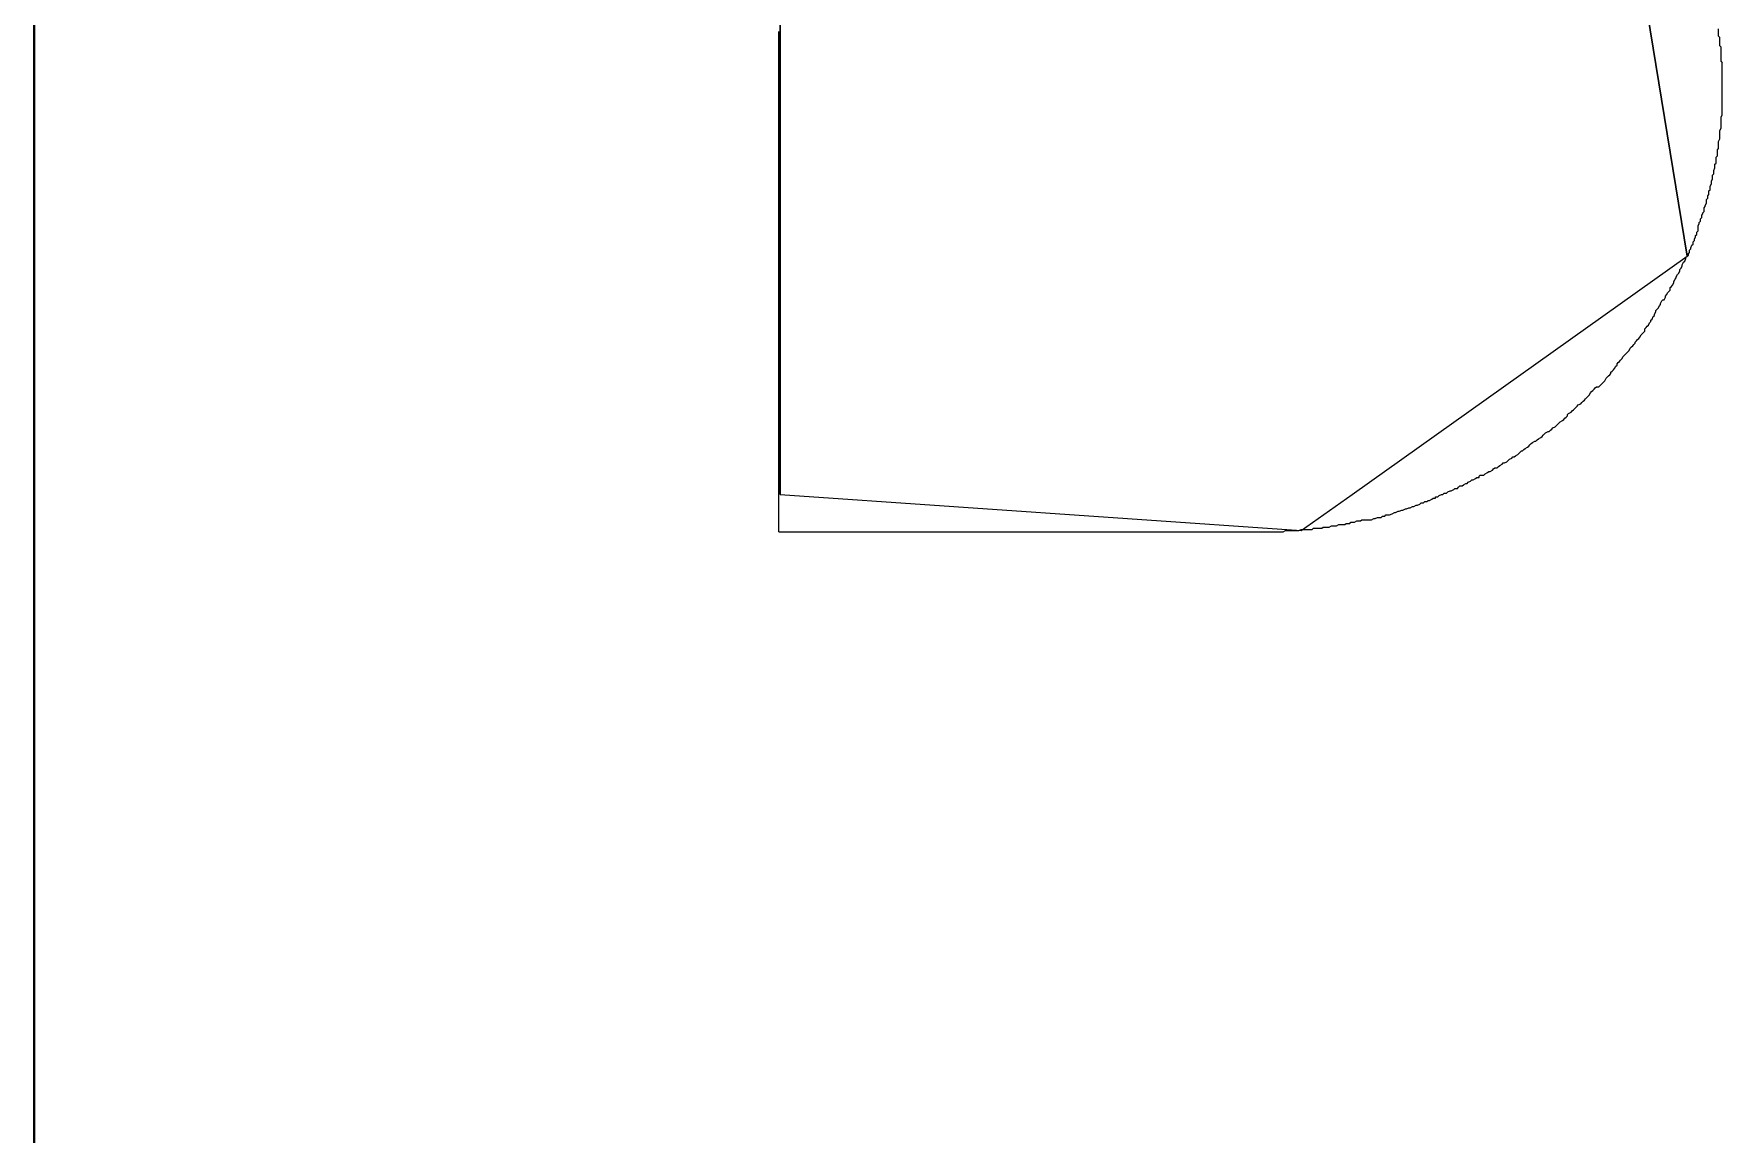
# Model space of a CAD drawing. Extents: x -69.4 to 29.6, y -21.9 to 37.7.
# Drawn here: x -60.624 to -59.228, y 24.378 to 25.288 of the extents above; entities that cross this region are included whole.
import ezdxf

# ---------------------------------------------------------------- set-up
doc = ezdxf.new("R2010")
doc.units = 0
doc.layers.add('gto', color=5, linetype='CONTINUOUS')

msp = doc.modelspace()

# ---------------------------------------------------------------- linework, layer by layer
at = {"layer": 'gto', "color": 5}
for points in [[(-60.623121, 24.284049), (-60.623121, 24.414049), (-60.623121, 24.693049), (-60.623121, 24.87705), (-60.623121, 24.90705), (-60.623121, 25.21305), (-60.623121, 25.541051), (-60.623121, 25.608051), (-60.623121, 25.776052), (-60.622121, 25.921052), (-60.622121, 25.935052), (-60.598121, 26.022052), (-60.344121, 26.181052), (-60.314121, 26.200052), (-59.725119, 26.200052), (-59.417119, 26.181052)], [(-59.81212, 25.608051), (-60.00712, 25.541051), (-60.00712, 25.21305), (-60.00712, 24.90705), (-59.576119, 24.87705), (-59.534119, 24.90705), (-59.257119, 25.10405), (-59.311119, 25.435051), (-59.318119, 25.472051), (-59.485119, 25.587051), (-59.81212, 25.608051)], [(-60.623121, 25.21305), (-60.623121, 25.541051)], [(-60.00712, 25.21305), (-60.00712, 25.541051)], [(-59.311119, 25.435051), (-59.257119, 25.10405)], [(-60.624121, 24.342049), (-60.624121, 24.388049), (-60.624121, 24.435049), (-60.624121, 24.481049), (-60.624121, 24.526049), (-60.624121, 24.572049), (-60.624121, 24.618049), (-60.624121, 24.664049), (-60.624121, 24.708049), (-60.624121, 24.75305), (-60.624121, 24.79805), (-60.624121, 24.84305), (-60.624121, 24.88605), (-60.624121, 24.93005), (-60.624121, 24.97305), (-60.624121, 25.01605), (-60.624121, 25.05805), (-60.624121, 25.10005), (-60.624121, 25.14005), (-60.624121, 25.18105), (-60.624121, 25.22105), (-60.624121, 25.260051), (-60.624121, 25.298051)], [(-60.00812, 25.279051), (-60.00812, 25.290051)], [(-59.231118, 25.286051), (-59.231118, 25.288051), (-59.231118, 25.289051), (-59.231118, 25.291051), (-59.231118, 25.292051)], [(-59.231118, 25.286051), (-59.230118, 25.285051)], [(-59.230118, 25.278051), (-59.230118, 25.280051), (-59.230118, 25.281051), (-59.230118, 25.283051), (-59.230118, 25.284051), (-59.230118, 25.285051)], [(-60.00812, 25.268051), (-60.00812, 25.279051)], [(-60.00812, 25.256051), (-60.00812, 25.268051)], [(-59.230118, 25.278051), (-59.229118, 25.277051)], [(-59.229118, 25.265051), (-59.229118, 25.267051), (-59.229118, 25.268051), (-59.229118, 25.270051), (-59.229118, 25.271051), (-59.229118, 25.273051), (-59.229118, 25.274051), (-59.229118, 25.275051), (-59.229118, 25.277051)], [(-60.00812, 25.24605), (-60.00812, 25.256051)], [(-59.257119, 25.10405), (-59.256119, 25.10505), (-59.256119, 25.10605), (-59.255119, 25.10705), (-59.255119, 25.10905), (-59.254119, 25.11005), (-59.254119, 25.11105), (-59.253119, 25.11305), (-59.252119, 25.11405), (-59.252119, 25.11605), (-59.251119, 25.11705), (-59.251119, 25.11805), (-59.250119, 25.12005), (-59.250119, 25.12105), (-59.249118, 25.12205), (-59.249118, 25.12405), (-59.248118, 25.12505), (-59.248118, 25.12705), (-59.248118, 25.12805), (-59.248118, 25.12905), (-59.247118, 25.13105), (-59.247118, 25.13205), (-59.246118, 25.13305), (-59.246118, 25.13505), (-59.245118, 25.13605), (-59.245118, 25.13805), (-59.244118, 25.13905), (-59.244118, 25.14005), (-59.243118, 25.14105), (-59.243118, 25.14205), (-59.243118, 25.14405), (-59.242118, 25.14505), (-59.242118, 25.14605), (-59.241118, 25.14805), (-59.241118, 25.14905), (-59.241118, 25.15105), (-59.240118, 25.15205), (-59.240118, 25.15405), (-59.239118, 25.15505), (-59.239118, 25.15605), (-59.239118, 25.15805), (-59.238118, 25.15905), (-59.238118, 25.16105), (-59.238118, 25.16205), (-59.237118, 25.16405), (-59.237118, 25.16505), (-59.237118, 25.16605), (-59.236118, 25.16805), (-59.236118, 25.16905), (-59.236118, 25.17105), (-59.235118, 25.17205), (-59.235118, 25.17405), (-59.235118, 25.17505), (-59.234118, 25.17705), (-59.234118, 25.17705), (-59.234118, 25.17805), (-59.234118, 25.18005), (-59.233118, 25.18105), (-59.233118, 25.18305), (-59.233118, 25.18405), (-59.233118, 25.18605), (-59.232118, 25.18705), (-59.232118, 25.18905), (-59.232118, 25.19005), (-59.232118, 25.19205), (-59.231118, 25.19305), (-59.231118, 25.19505), (-59.231118, 25.19605), (-59.231118, 25.19805), (-59.231118, 25.19905), (-59.230118, 25.20105), (-59.230118, 25.20205), (-59.230118, 25.20405), (-59.230118, 25.20505), (-59.230118, 25.20705), (-59.230118, 25.20805), (-59.229118, 25.21005), (-59.229118, 25.21105), (-59.229118, 25.21305), (-59.229118, 25.21305), (-59.229118, 25.21505), (-59.229118, 25.21605), (-59.229118, 25.21805), (-59.229118, 25.21905), (-59.228118, 25.22105), (-59.228118, 25.22205), (-59.228118, 25.22405), (-59.228118, 25.22505), (-59.228118, 25.22705), (-59.228118, 25.22805), (-59.228118, 25.23005), (-59.228118, 25.23105), (-59.228118, 25.23305), (-59.228118, 25.23405), (-59.228118, 25.23605), (-59.228118, 25.23705), (-59.228118, 25.23905), (-59.228118, 25.24105), (-59.228118, 25.24205), (-59.228118, 25.24405), (-59.228118, 25.24505), (-59.228118, 25.24705), (-59.228118, 25.24805), (-59.228118, 25.250051), (-59.228118, 25.250051), (-59.228118, 25.252051), (-59.228118, 25.253051), (-59.228118, 25.255051), (-59.228118, 25.256051), (-59.228118, 25.258051), (-59.228118, 25.259051), (-59.228118, 25.261051), (-59.228118, 25.262051), (-59.228118, 25.264051)], [(-59.229118, 25.265051), (-59.228118, 25.264051)], [(-60.00812, 25.23505), (-60.00812, 25.24605)], [(-60.00812, 25.22305), (-60.00812, 25.23505)], [(-60.623121, 24.90705), (-60.623121, 25.21305)], [(-60.00812, 25.21305), (-60.00812, 25.22305)], [(-60.00812, 25.20105), (-60.00812, 25.21305)], [(-60.00712, 24.90705), (-60.00712, 25.21305)], [(-60.00812, 25.19005), (-60.00812, 25.20105)], [(-60.00812, 25.17905), (-60.00812, 25.19005)], [(-60.00812, 25.16805), (-60.00812, 25.17905)], [(-60.00812, 25.15705), (-60.00812, 25.16805)], [(-60.00812, 25.14605), (-60.00812, 25.15705)], [(-60.00812, 25.13605), (-60.00812, 25.14605)], [(-60.00812, 25.12505), (-60.00812, 25.13605)], [(-60.00812, 25.11405), (-60.00812, 25.12505)], [(-60.00812, 25.10405), (-60.00812, 25.11405)], [(-60.00812, 25.09405), (-60.00812, 25.10405)], [(-60.00812, 24.87605), (-60.00712, 24.87605), (-60.00612, 24.87605), (-60.00412, 24.87605), (-60.00312, 24.87605), (-60.00212, 24.87605), (-60.00012, 24.87605), (-59.99812, 24.87605), (-59.99612, 24.87605), (-59.99312, 24.87605), (-59.99112, 24.87605), (-59.98812, 24.87605), (-59.98512, 24.87605), (-59.98212, 24.87605), (-59.97912, 24.87605), (-59.97512, 24.87605), (-59.97312, 24.87605), (-59.96912, 24.87605), (-59.96512, 24.87605), (-59.96112, 24.87605), (-59.95712, 24.87605), (-59.95212, 24.87605), (-59.94812, 24.87605), (-59.94312, 24.87605), (-59.93912, 24.87605), (-59.93512, 24.87605), (-59.93012, 24.87605), (-59.92512, 24.87605), (-59.92012, 24.87605), (-59.91412, 24.87605), (-59.90912, 24.87605), (-59.90412, 24.87605), (-59.89912, 24.87605), (-59.89412, 24.87605), (-59.88812, 24.87605), (-59.88212, 24.87605), (-59.87712, 24.87605), (-59.87112, 24.87605), (-59.86512, 24.87605), (-59.86012, 24.87605), (-59.85412, 24.87605), (-59.84812, 24.87605), (-59.84212, 24.87605), (-59.83612, 24.87605), (-59.83012, 24.87605), (-59.82512, 24.87605), (-59.81912, 24.87605), (-59.81312, 24.87605), (-59.80612, 24.87605), (-59.80012, 24.87605), (-59.79412, 24.87605), (-59.78912, 24.87605), (-59.78312, 24.87605), (-59.77712, 24.87605), (-59.77112, 24.87605), (-59.76512, 24.87605), (-59.75912, 24.87605), (-59.75412, 24.87605), (-59.749119, 24.87605), (-59.743119, 24.87605), (-59.737119, 24.87605), (-59.731119, 24.87605), (-59.726119, 24.87605), (-59.720119, 24.87605), (-59.716119, 24.87605), (-59.710119, 24.87605), (-59.705119, 24.87605), (-59.700119, 24.87605), (-59.695119, 24.87605), (-59.690119, 24.87605), (-59.685119, 24.87605), (-59.681119, 24.87605), (-59.677119, 24.87605), (-59.672119, 24.87605), (-59.668119, 24.87605), (-59.664119, 24.87605), (-59.660119, 24.87605), (-59.656119, 24.87605), (-59.652119, 24.87605), (-59.648119, 24.87605), (-59.646119, 24.87605), (-59.642119, 24.87605), (-59.639119, 24.87605), (-59.636119, 24.87605), (-59.634119, 24.87605), (-59.631119, 24.87605), (-59.628119, 24.87605), (-59.626119, 24.87605), (-59.624119, 24.87605), (-59.622119, 24.87605), (-59.621119, 24.87605), (-59.619119, 24.87605), (-59.618119, 24.87605), (-59.617119, 24.87605), (-59.616119, 24.87605), (-59.615119, 24.87605), (-59.613119, 24.87605), (-59.612119, 24.87605), (-59.611119, 24.87605), (-59.609119, 24.87605), (-59.608119, 24.87605), (-59.606119, 24.87605), (-59.604119, 24.87605), (-59.603119, 24.87605), (-59.601119, 24.87605), (-59.599119, 24.87605), (-59.598119, 24.87605), (-59.596119, 24.87605), (-59.594119, 24.87605), (-59.593119, 24.87605), (-59.591119, 24.87605), (-59.589119, 24.87705), (-59.588119, 24.87705), (-59.586119, 24.87705), (-59.584119, 24.87705), (-59.583119, 24.87705), (-59.581119, 24.87705), (-59.579119, 24.87705), (-59.578119, 24.87705), (-59.576119, 24.87805), (-59.575119, 24.87805), (-59.574119, 24.87805), (-59.572119, 24.87805), (-59.571119, 24.87805), (-59.569119, 24.87805), (-59.567119, 24.87805), (-59.566119, 24.87905), (-59.564119, 24.87905), (-59.563119, 24.87905), (-59.561119, 24.87905), (-59.559119, 24.87905), (-59.558119, 24.88005), (-59.556119, 24.88005), (-59.555119, 24.88005), (-59.553119, 24.88005), (-59.551119, 24.88105), (-59.550119, 24.88105), (-59.548119, 24.88105), (-59.547119, 24.88105), (-59.545119, 24.88205), (-59.543119, 24.88205), (-59.542119, 24.88205), (-59.540119, 24.88205), (-59.539119, 24.88305), (-59.538119, 24.88305), (-59.536119, 24.88305), (-59.535119, 24.88405), (-59.533119, 24.88405), (-59.532119, 24.88405), (-59.530119, 24.88505), (-59.529119, 24.88505), (-59.527119, 24.88505), (-59.526119, 24.88605), (-59.524119, 24.88605), (-59.522119, 24.88605), (-59.521119, 24.88605), (-59.519119, 24.88605), (-59.518119, 24.88605), (-59.516119, 24.88705), (-59.515119, 24.88705), (-59.513119, 24.88805), (-59.512119, 24.88805), (-59.510119, 24.88805), (-59.509119, 24.88905), (-59.507119, 24.88905), (-59.506119, 24.89005), (-59.504119, 24.89005), (-59.503119, 24.89005), (-59.501119, 24.89105), (-59.501119, 24.89105), (-59.499119, 24.89205), (-59.498119, 24.89205), (-59.496119, 24.89305), (-59.495119, 24.89305), (-59.493119, 24.89405), (-59.492119, 24.89405), (-59.490119, 24.89505), (-59.489119, 24.89505), (-59.487119, 24.89605), (-59.486119, 24.89605), (-59.484119, 24.89705), (-59.483119, 24.89705), (-59.481119, 24.89805), (-59.480119, 24.89805), (-59.478119, 24.89905), (-59.477119, 24.90005), (-59.475119, 24.90005), (-59.474119, 24.90105), (-59.472119, 24.90105), (-59.471119, 24.90205), (-59.470119, 24.90205), (-59.468119, 24.90305), (-59.467119, 24.90405), (-59.465119, 24.90405), (-59.465119, 24.90505), (-59.463119, 24.90505), (-59.462119, 24.90605), (-59.460119, 24.90705), (-59.459119, 24.90705), (-59.458119, 24.90805), (-59.456119, 24.90805), (-59.455119, 24.90905), (-59.453119, 24.91005), (-59.452119, 24.91005), (-59.450119, 24.91105), (-59.449119, 24.91205), (-59.447119, 24.91205), (-59.446119, 24.91305), (-59.445119, 24.91405), (-59.443119, 24.91405), (-59.442119, 24.91505), (-59.440119, 24.91605), (-59.439119, 24.91605), (-59.438119, 24.91705), (-59.436119, 24.91805), (-59.435119, 24.91905), (-59.434119, 24.91905), (-59.432119, 24.92005), (-59.431119, 24.92105), (-59.429119, 24.92105), (-59.429119, 24.92205), (-59.428119, 24.92305), (-59.426119, 24.92305), (-59.425119, 24.92305), (-59.424119, 24.92405), (-59.422119, 24.92505), (-59.421119, 24.92605), (-59.420119, 24.92605), (-59.418119, 24.92705), (-59.417119, 24.92805), (-59.416119, 24.92905), (-59.414119, 24.92905), (-59.413119, 24.93005), (-59.412119, 24.93105), (-59.410119, 24.93205), (-59.409119, 24.93305), (-59.408119, 24.93305), (-59.406119, 24.93405), (-59.405119, 24.93505), (-59.404119, 24.93605), (-59.402119, 24.93705), (-59.401119, 24.93805), (-59.400119, 24.93805), (-59.399119, 24.93905), (-59.397119, 24.94005), (-59.396119, 24.94105), (-59.395119, 24.94205), (-59.394119, 24.94305), (-59.393119, 24.94305), (-59.392119, 24.94405), (-59.391119, 24.94505), (-59.389119, 24.94605), (-59.388119, 24.94705), (-59.387119, 24.94805), (-59.386119, 24.94905), (-59.385119, 24.95005), (-59.383119, 24.95105), (-59.382119, 24.95105), (-59.381119, 24.95205), (-59.380119, 24.95305), (-59.378119, 24.95405), (-59.377119, 24.95505), (-59.376119, 24.95605), (-59.375119, 24.95705), (-59.374119, 24.95805), (-59.372119, 24.95905), (-59.371119, 24.95905), (-59.370119, 24.96005), (-59.369119, 24.96105), (-59.368119, 24.96205), (-59.366119, 24.96305), (-59.365119, 24.96405), (-59.364119, 24.96505), (-59.363119, 24.96605), (-59.362119, 24.96705), (-59.360119, 24.96805), (-59.359119, 24.96905), (-59.358119, 24.97005), (-59.357119, 24.97105), (-59.356119, 24.97205), (-59.356119, 24.97305), (-59.355119, 24.97405), (-59.353119, 24.97505), (-59.352119, 24.97605), (-59.351119, 24.97705), (-59.350119, 24.97805), (-59.349119, 24.97905), (-59.348119, 24.98005), (-59.347119, 24.98105), (-59.345119, 24.98205), (-59.344119, 24.98305), (-59.343119, 24.98405), (-59.342119, 24.98505), (-59.341119, 24.98605), (-59.340119, 24.98705), (-59.339119, 24.98805), (-59.338119, 24.98905), (-59.337119, 24.99105), (-59.336119, 24.99205), (-59.335119, 24.99305), (-59.334119, 24.99405), (-59.333119, 24.99505), (-59.332119, 24.99605), (-59.330119, 24.99605), (-59.329119, 24.99705), (-59.328119, 24.99805), (-59.327119, 24.99905), (-59.326119, 25.00005), (-59.325119, 25.00105), (-59.324119, 25.00305), (-59.323119, 25.00405), (-59.322119, 25.00505), (-59.321119, 25.00605), (-59.320119, 25.00705), (-59.320119, 25.00805), (-59.319119, 25.00905), (-59.318119, 25.01005), (-59.317119, 25.01105), (-59.316119, 25.01305), (-59.315119, 25.01405), (-59.315119, 25.01505), (-59.314119, 25.01605), (-59.313119, 25.01705), (-59.312119, 25.01805), (-59.311119, 25.01905), (-59.310119, 25.02105), (-59.309119, 25.02205), (-59.308119, 25.02305), (-59.307119, 25.02405), (-59.306119, 25.02505), (-59.305119, 25.02605), (-59.304119, 25.02805), (-59.303119, 25.02905), (-59.302119, 25.03005), (-59.301119, 25.03105), (-59.300119, 25.03205), (-59.300119, 25.03305), (-59.299119, 25.03405), (-59.298119, 25.03505), (-59.297119, 25.03605), (-59.296119, 25.03705), (-59.295119, 25.03905), (-59.294119, 25.04005), (-59.293119, 25.04105), (-59.292119, 25.04205), (-59.292119, 25.04405), (-59.291119, 25.04505), (-59.290119, 25.04605), (-59.289119, 25.04705), (-59.288119, 25.04905), (-59.287119, 25.05005), (-59.287119, 25.05105), (-59.286119, 25.05205), (-59.285119, 25.05405), (-59.284119, 25.05505), (-59.284119, 25.05605), (-59.283119, 25.05805), (-59.283119, 25.05905), (-59.282119, 25.06005), (-59.281119, 25.06105), (-59.280119, 25.06305), (-59.279119, 25.06405), (-59.279119, 25.06505), (-59.278119, 25.06705), (-59.277119, 25.06805), (-59.276119, 25.06805), (-59.275119, 25.07005), (-59.275119, 25.07105), (-59.274119, 25.07205), (-59.273119, 25.07405), (-59.272119, 25.07505), (-59.271119, 25.07605), (-59.271119, 25.07805), (-59.270119, 25.07905), (-59.269119, 25.08005), (-59.268119, 25.08205), (-59.268119, 25.08305), (-59.267119, 25.08505), (-59.266119, 25.08605), (-59.266119, 25.08705), (-59.265119, 25.08905), (-59.264119, 25.09005), (-59.263119, 25.09205), (-59.263119, 25.09305), (-59.262119, 25.09405), (-59.261119, 25.09605), (-59.261119, 25.09705), (-59.260119, 25.09905), (-59.259119, 25.10005), (-59.258119, 25.10205), (-59.258119, 25.10305), (-59.257119, 25.10405)], [(-59.534119, 24.90705), (-59.257119, 25.10405)], [(-60.00812, 25.08305), (-60.00812, 25.09405)], [(-60.00812, 25.07305), (-60.00812, 25.08305)], [(-60.00812, 25.06405), (-60.00812, 25.07305)], [(-60.00812, 25.05405), (-60.00812, 25.06405)], [(-60.00812, 25.04405), (-60.00812, 25.05405)], [(-60.00812, 25.03405), (-60.00812, 25.04405)], [(-60.00812, 25.02605), (-60.00812, 25.03405)], [(-60.00812, 25.01605), (-60.00812, 25.02605)], [(-60.00812, 25.00705), (-60.00812, 25.01605)], [(-60.00812, 24.99805), (-60.00812, 25.00705)], [(-60.00812, 24.99105), (-60.00812, 24.99805)], [(-60.00812, 24.98205), (-60.00812, 24.99105)], [(-60.00812, 24.97405), (-60.00812, 24.98205)], [(-60.00812, 24.96605), (-60.00812, 24.97405)], [(-60.00812, 24.95905), (-60.00812, 24.96605)], [(-60.00812, 24.95205), (-60.00812, 24.95905)], [(-60.00812, 24.94505), (-60.00812, 24.95205)], [(-60.00812, 24.93805), (-60.00812, 24.94505)], [(-60.00812, 24.93105), (-60.00812, 24.93805)], [(-60.00812, 24.92505), (-60.00812, 24.93105)], [(-60.00812, 24.92005), (-60.00812, 24.92505)], [(-60.00812, 24.91405), (-60.00812, 24.92005)], [(-60.623121, 24.693049), (-60.623121, 24.87705), (-60.623121, 24.90705)], [(-60.00812, 24.90905), (-60.00812, 24.91405)], [(-60.00812, 24.90405), (-60.00812, 24.90905)], [(-60.00812, 24.89905), (-60.00812, 24.90405)], [(-60.00812, 24.89505), (-60.00812, 24.89905)], [(-60.00812, 24.89105), (-60.00812, 24.89505)], [(-60.00812, 24.88805), (-60.00812, 24.89105)], [(-60.00812, 24.88605), (-60.00812, 24.88805)], [(-60.00812, 24.88305), (-60.00812, 24.88605)], [(-60.00812, 24.88105), (-60.00812, 24.88305)], [(-60.00812, 24.87905), (-60.00812, 24.88105)], [(-60.00812, 24.87705), (-60.00812, 24.87905)], [(-60.00812, 24.87605), (-60.00812, 24.87705)], [(-60.623121, 24.414049), (-60.623121, 24.693049)], [(-60.623121, 24.284049), (-60.623121, 24.414049)]]:
    msp.add_lwpolyline(points, dxfattribs=at)

doc.saveas('drawing.dxf')
